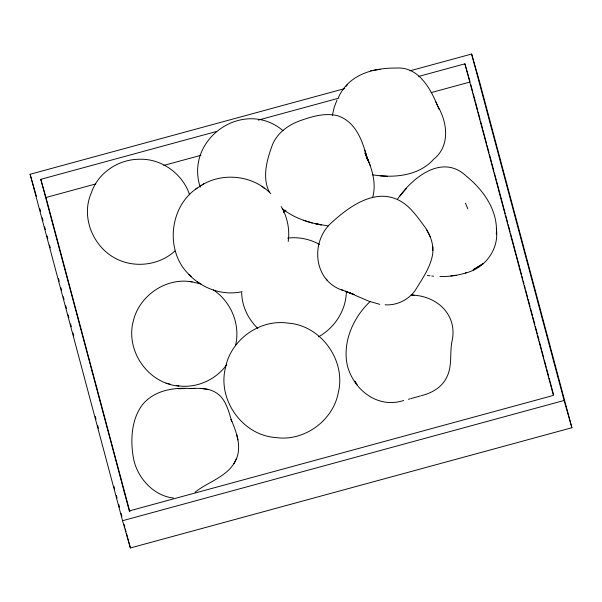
<?xml version="1.0" encoding="UTF-8"?>
<svg xmlns="http://www.w3.org/2000/svg" width="602" height="602" viewBox="0 0 602 602"><rect width="100%" height="100%" fill="white"/><g stroke="black" fill="none" stroke-linecap="round" stroke-linejoin="round"><path stroke-width="0.9" d="M496.296 234.035C498.238 211.016 483.737 190.285 466.618 176.409C442.35 152.961 412.189 177.658 397.358 199.33M496.311 228.549C499.479 248.965 485.257 268.341 465.354 273.067M343.433 290.533C314.635 281.977 310.007 244.623 329.535 224.538C345.947 209.135 370.922 189.622 394.829 198.479C408.585 203.386 416.945 216.442 425.351 227.586C430.46 235.352 433.854 244.593 432.687 253.999C430.49 267.536 422.077 279.057 415.139 290.555C408.337 299.954 396.726 305.605 385.137 304.815M288.207 241.515C289.923 229.52 287.372 216.938 281.179 206.531M235.457 345.759C240.672 324.809 231.198 301.692 213.289 289.893M332.342 115.426L334.283 107.013L337.015 100.03M372.819 196.899C376.769 181.849 371.216 166.4 364.925 152.825L370.207 165.573M195.056 492.195C207.63 482.217 224.839 477.612 233.9 463.675C243.08 449.89 237.015 433.056 231.033 419.398L231.83 421.535C228.459 410.88 225.825 398.185 215.283 392.203C207.615 387.831 198.457 388.139 189.923 388.538C172.631 387.259 153.397 390.811 142.125 405.146C131.228 419.97 130.325 440.574 133.456 458.205C136.978 477.446 153.465 495.92 173.406 497.982M233.9 463.675L236.518 458.25M338.49 97.351C348.761 74.377 373.345 67.793 396.342 68.064C418.458 66.491 430.37 88.336 437.586 105.839C447.436 122.259 450.416 145.887 433.771 159.131C418.811 176.093 393.55 178.275 372.518 174.798M226.788 364.646C215.712 380.118 195.454 389.005 176.604 385.558M345.977 86.447L347.557 84.483M399.826 196.222L406.463 188.336M283.346 212.386L285.958 210.196M174.941 250.981C159.914 264.842 136.436 268.199 117.962 259.59C93.777 248.716 80.39 217.743 91.226 193.137C97.69 173.128 118.203 159.364 139.002 159.274C161.253 158.198 182.767 173.797 189.57 194.762M197.095 188.148C168.319 207.246 164.534 254.179 191.421 276.649M370.373 301.346C353.231 317.201 341.996 342.591 347.474 366.016C354.074 390.435 378.079 408.878 403.709 400.473M318.473 336.842C334.795 327.766 346.173 310.203 346.346 291.398M200.805 185.755C222.198 171.826 253.043 175.144 270.802 193.671M195.266 189.329L204.387 183.429M421.355 395.627C431.905 393.159 442.124 387.191 446.842 377.063C452.35 366.091 449.709 353.69 451.846 342.049C458.265 315.44 437.534 295.951 412.099 295.078L414.68 295.559L411.098 294.86M410.857 398.622L420.482 395.913M409.977 70.825L471.622 54.037L479.44 81.293L571.9 427.729L130.378 547.963L122.56 520.707L30.1 174.271L344.698 88.599M418.691 76.416L464.91 63.827L553.404 395.424L129.28 510.917L40.778 179.328L216.592 131.447M258.281 120.099L338.934 98.134M40.778 179.328L45.993 197.494L95.831 183.919M163.804 165.407L200.955 155.293M431.145 92.61L470.117 81.992M122.56 520.707L564.089 400.473L571.9 427.729M408.434 399.284L410.045 398.863M466.181 272.856C457.671 275.415 448.791 276.769 439.896 276.521M287.643 238.136C298.434 236.729 310.068 239.032 319.474 244.487M380.088 69.35L370.629 70.735M242.102 291.677C222.77 296.011 202.483 288.636 188.923 274.55M450.8 275.949L456.075 275.325M189.923 388.538L194.762 388.41L191.474 388.501M185.145 388.583L178.011 388.734M192.091 281.917C166.318 277.086 139.386 295.477 133.366 320.806C125.163 350.582 148.032 383.617 178.922 386.078M380.171 175.807L387.244 176.251M200.639 388.373L208.706 389.532M328.06 225.976L315.358 223.643L321.302 224.9C307.374 222.371 293.325 217.653 282.24 208.601M427.262 275.46L429.963 275.784M431.754 276.002L433.553 276.22M198.795 283.459L201.143 283.993M165.986 383.135L169.892 384.016M189.765 281.397L199.164 283.534M379.832 304.349L368.891 301.203L349.341 292.79L354.3 294.589L341.281 289.637M303.521 220.249L312.28 223.041M350.597 293.272L345.209 291.233L346.895 291.94M283 130.626C243.945 97.705 184.438 138.671 200.218 187.139M261.915 186.281L264.368 188.343M197.501 281.661L199.954 283.715M326.269 279.215L327.353 280.374M257.882 328.534C248.197 319.188 241.869 306.17 241.688 292.602M355.865 382.887L354.744 381.089L357.49 385.521M426.404 229.287L430.197 236.744M467.852 208.849L465.429 203.122M439.114 109.271L435.788 101.738M365.941 155.241L368.943 162.457M367.107 157.882L368.213 160.614M269.38 192.234C261.885 177.289 266.927 159.68 272.39 144.916C277.552 132.139 289.667 124.042 302.354 119.926C313.589 116.013 326.006 112.702 337.82 115.81C356.241 121.92 363.044 142.034 367.228 159.071M367.656 159.372L364.804 150.199M464.91 63.827L469.869 81.127M30.1 174.271L36.398 196.252M365.662 153.382L367.243 159.139M471.622 54.037L564.089 400.473M470.839 84.724L472.781 91.986M473.27 93.807L475.204 101.076M475.693 102.889L477.634 110.158M478.116 111.972L480.057 119.241M480.539 121.062L482.48 128.331M482.97 130.145L486.604 143.773M487.086 145.586L489.027 152.855M489.516 154.676L491.45 161.938M491.939 163.759L493.873 171.028M494.362 172.842L496.304 180.111M496.785 181.924L505.274 213.725M505.755 215.539L507.697 222.808M508.186 224.629L510.12 231.898M510.609 233.711L521.52 274.595M522.002 276.408L522.732 279.132M523.213 280.953L523.943 283.677M524.425 285.491L525.155 288.223M525.636 290.036L527.578 297.305M528.067 299.119L530.001 306.388M530.49 308.209L532.431 315.478M532.913 317.292L534.854 324.561M535.336 326.374L537.277 333.643M537.767 335.464L538.978 340.002M539.46 341.823L541.401 349.085M541.883 350.906L543.824 358.175M544.306 359.988L546.247 367.258M546.736 369.071L548.67 376.34M549.159 378.161L553.524 394.513M45.993 197.494L129.881 511.828M39.852 208.781L40.575 211.505M42.268 217.849L42.998 220.573M44.691 226.916L45.421 229.64M47.114 235.992L47.836 238.708M49.53 245.059L50.259 247.776M58.484 278.613L59.214 281.33M60.907 287.681L61.637 290.405M63.33 296.748L64.053 299.472M65.746 305.816L66.476 308.54M68.169 314.891L68.899 317.608M70.592 323.959L71.314 326.675M73.008 333.026L73.737 335.75M95.282 416.464L96.004 419.18M97.697 425.531L98.427 428.248M113.913 486.296L114.643 489.012M116.336 495.363L117.059 498.08M118.76 504.431L119.482 507.155M121.175 513.498L121.905 516.223M124.08 524.38L124.81 527.104M125.291 528.917L126.021 531.641M126.503 533.455L130.378 547.963M236.669 434.441L237.933 439.957M432.815 250.545L432.778 246.572M225.457 367.799C217.277 399.901 242.659 435.457 275.821 437.534C303.972 441.77 333.004 420.798 338.234 392.85C346.413 360.756 321.039 325.193 287.876 323.116C259.718 318.879 230.694 339.852 225.457 367.799M483.353 263.503L473.202 269.794L483.353 263.503"/></g></svg>
